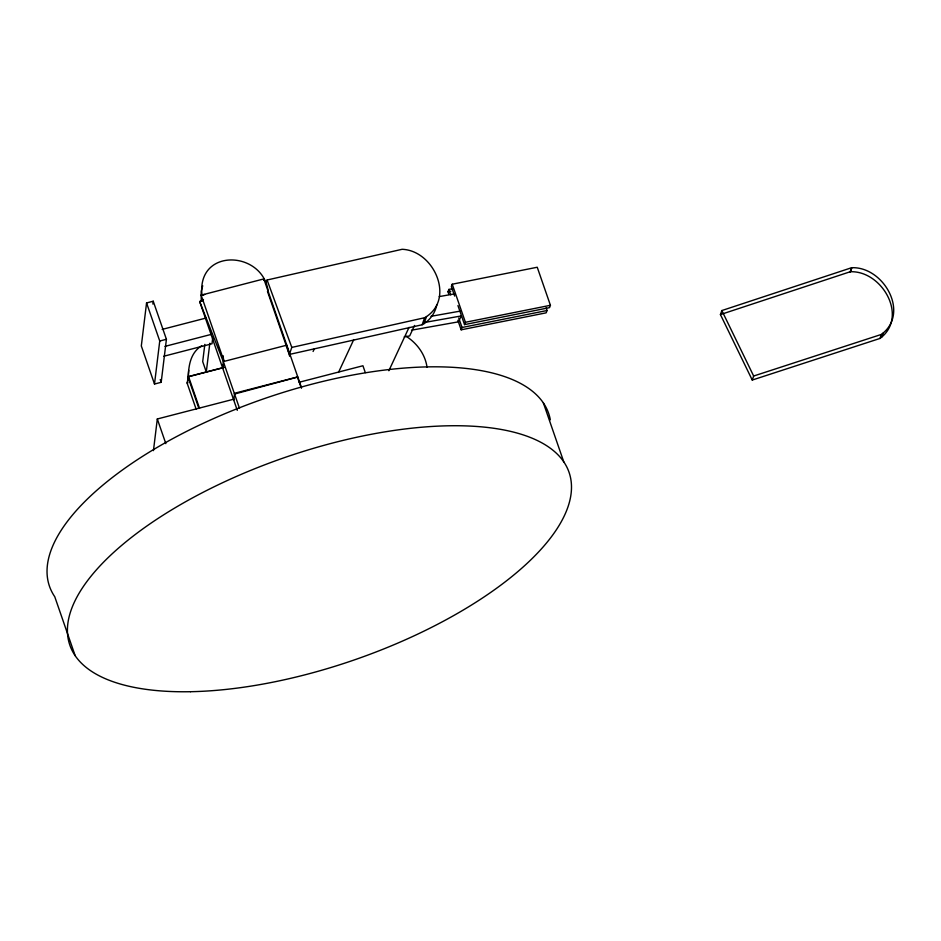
<?xml version="1.0" encoding="UTF-8"?>
<svg xmlns="http://www.w3.org/2000/svg" width="941" height="941" viewBox="0 0 941 941"><rect width="100%" height="100%" fill="white"/><g stroke="black" fill="none" stroke-linecap="round" stroke-linejoin="round"><path stroke-width="1.41" d="M187.871 380.905L188.694 370.319M268.209 291.557C263.198 250.424 196.763 247.295 201.997 294.933L204.715 294.486M146.561 302.943L141.315 345.959L154.5 384.034L161.182 382.305L166.416 339.289L153.23 301.214L146.561 302.943L159.747 341.018L154.5 384.034M152.889 304.084L153.23 301.214M153.454 450.621L157.312 418.98L233.886 399.16M196.151 409.194L187.071 382.975L188.529 376.565L224.052 367.366M188.294 380.305C188.235 367.555 189.67 353.216 201.727 345.712M212.866 336.713L212.007 343.759L163.746 356.251M233.768 400.113L234.497 394.044L297.427 377.118L301.285 387.927M263.656 280.383L263.833 278.924L201.151 295.156L224.087 361.403M204.832 344.371L202.703 361.603L206.291 371.966L209.831 343.242M223.582 364.096L222.629 367.813L223.323 361.591L199.68 301.567L203.468 299.52M202.727 285.77L201.174 291.404L201.268 301.002M436.847 304.755C435.118 313.212 429.743 320.646 422.144 324.763L289.334 354.439L291.804 347.417L267.103 280.006L402.113 249.294C434.307 250.482 455.832 299.861 424.614 317.74L291.804 347.417M265.856 283.512L267.103 280.006M422.144 324.763L424.614 317.74M424.038 323.598L426.508 316.576M720.43 314.576L721.841 310.554L851.64 267.714C883.587 266.362 910.218 313.094 881.399 334.42L753.659 376.024L752.247 380.058L879.988 338.442C908.806 317.117 882.176 270.385 850.229 271.749L720.43 314.576L752.247 380.058M850.229 271.749L851.64 267.714M850.229 272.29L851.652 268.267M879.988 338.442L881.399 334.42M881.729 337.101L883.14 333.079M448.928 294.474L447.987 291.757L448.869 289.428L453.186 288.569M457.949 305.578L464.536 324.61L549.544 307.625L550.426 305.296L537.24 267.244L452.233 284.217L451.351 286.546L454.656 296.062M546.109 307.789L547.05 310.506L546.168 312.835L461.161 329.82L462.043 327.492L458.749 317.976M464.536 324.61L465.419 322.281L452.233 284.217M313.082 351.475L314.306 348.852M338.478 372.448L353.769 339.595M388.868 370.73L409.053 327.362M414.546 325.445L409.676 335.913L404.207 336.89M202.468 300.849L199.68 301.567L237.285 410.335M162.158 329.409L206.161 318.011M159.747 341.018L166.416 339.289M164.946 346.382L211.784 334.255M188.741 376.659L223.829 367.578M187.071 382.975L188 382.728M234.321 393.326L297.768 376.906M299.12 382.269L362.932 365.755L365.308 372.601M447.987 291.757L450.868 291.181M465.419 322.281L550.426 305.296M462.043 327.492L547.05 310.506M439.235 296.591L454.844 293.815M431.002 316.305L460.796 311.012M424.144 322.54L461.208 315.953L458.479 321.834L411.488 330.185M201.151 295.156L203.856 294.709M405.818 336.09C416.792 342.959 425.214 354.204 427.026 367.202M721.841 310.554L753.659 376.024M286.311 346.194L288.828 353.063M543.369 402.924L563.765 461.843M448.869 289.428L450.751 294.874M457.867 320.305L461.161 329.82M263.833 278.924L301.543 387.821M267.479 291.428L286.123 345.241M239.508 408.335L223.323 361.591L286.77 345.171L289.64 356.251M188.529 376.565L199.527 408.3M188.353 378.023L198.869 408.382M160.229 379.588L161.182 382.305M157.312 418.98L165.839 443.634M75.151 655.642L54.754 596.723A264.127 107.003 -19.1 0 1 258.152 400.784A264.127 107.003 -19.1 0 1 550.32 419.78M223.111 355.698L223.746 361.426M190.494 691.706A264.127 107.003 -19.1 0 0 571.469 488.732A264.127 107.003 -19.1 0 0 196.422 495.801A264.127 107.003 -19.1 0 0 190.494 691.706"/></g></svg>
